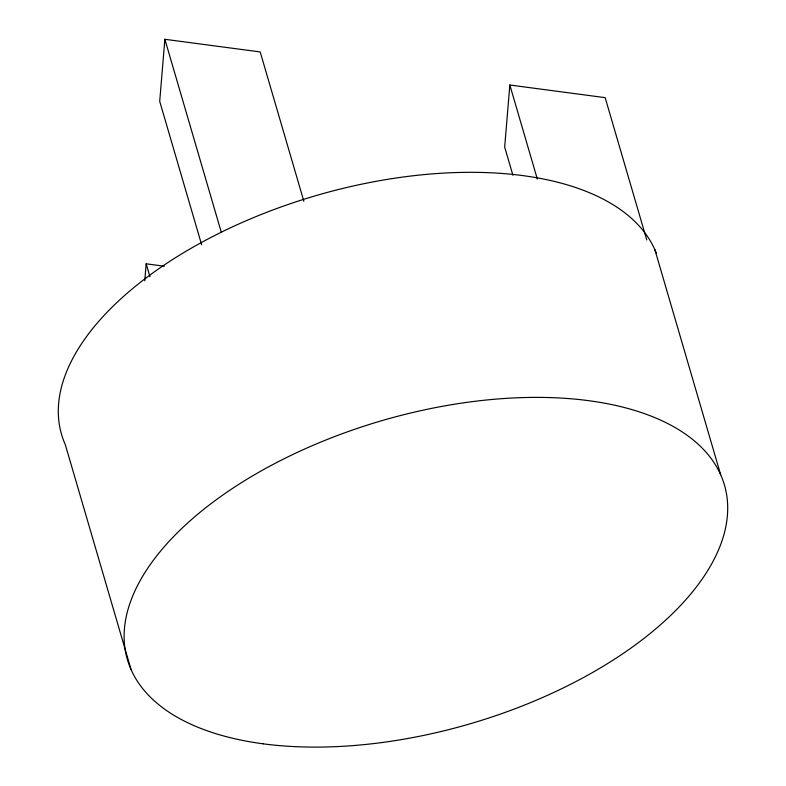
<?xml version="1.0" encoding="UTF-8"?>
<svg xmlns="http://www.w3.org/2000/svg" width="786" height="786" viewBox="0 0 786 786"><rect width="100%" height="100%" fill="white"/><g stroke="black" fill="none" stroke-linecap="round" stroke-linejoin="round"><path stroke-width="1.18" d="M144.762 280.838L146.176 263.811L164.284 266.208M303.877 201.324L260.195 51.935L164.873 39.3L159.705 101.345L201.668 244.849M646.78 239.985L605.161 97.651L509.839 85.016L504.671 147.061L512.924 175.288M654.866 249.673L720.674 474.734M509.839 85.016L537.349 179.12M164.873 39.3L221.279 232.214M146.176 263.811L149.969 276.751M131.134 669.751L65.326 444.689A311.02 157.858 -16.3 0 1 298.749 200.921A311.02 157.858 -16.3 0 1 656.271 253.023M263.241 743.831A311.02 157.858 -16.3 0 0 727.384 515.626A311.02 157.858 -16.3 0 0 287.096 457.275A311.02 157.858 -16.3 0 0 263.241 743.831"/></g></svg>
